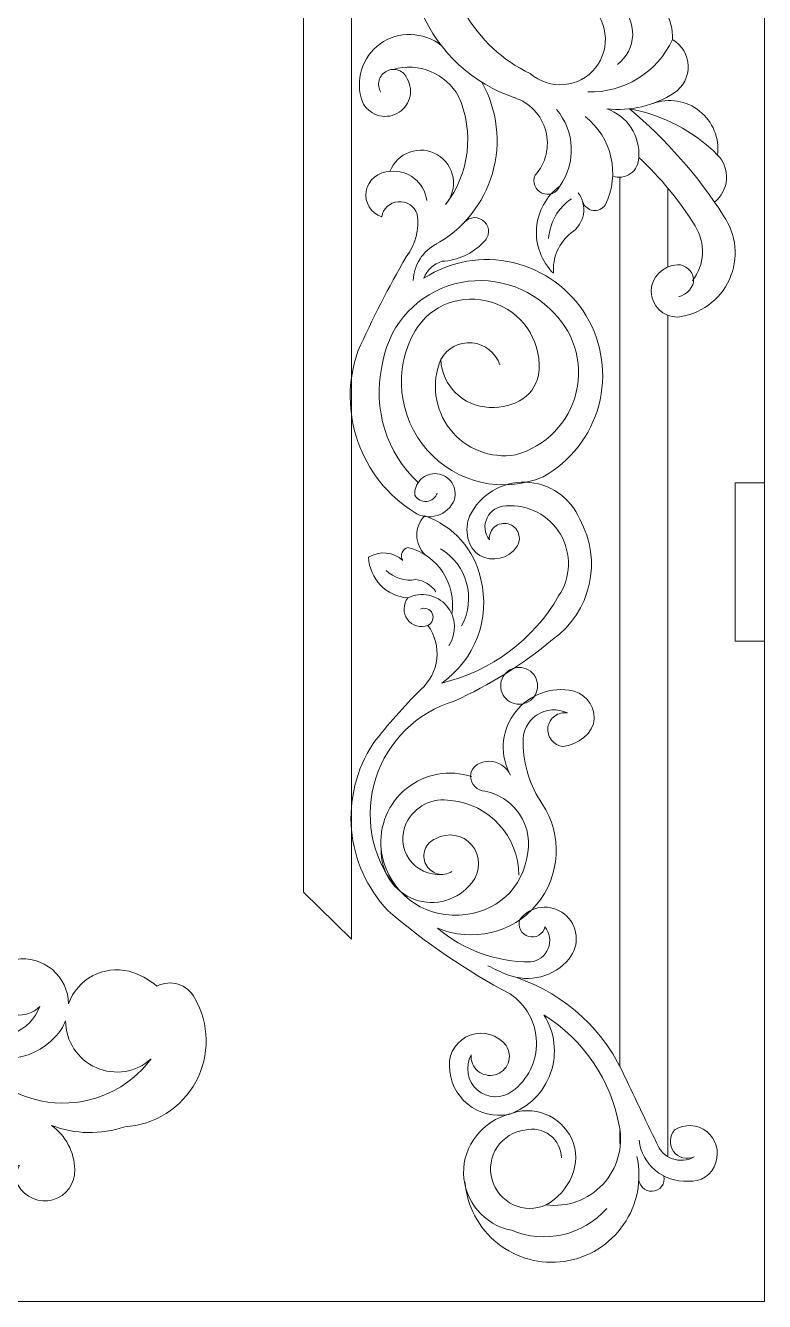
# Model space of a CAD drawing. Header units: millimetres. Extents: x 3998 to 4242, y 1224 to 1504.
# Drawn here: x 4194.9 to 4241.8, y 1381.6 to 1462.6 of the extents above; entities that cross this region are included whole.
import ezdxf

# ---------------------------------------------------------------- set-up
doc = ezdxf.new("R2010")
doc.units = ezdxf.units.MM
doc.header["$MEASUREMENT"] = 0
doc.layers.add('SITARA ALL', color=18, linetype='Continuous', true_color=0x000000)

msp = doc.modelspace()

# ---------------------------------------------------------------- linework, layer by layer
at = {"layer": 'SITARA ALL', "lineweight": 9}
for points, knots in [([(4241.836, 1503.572), (4241.836, 1503.572), (3997.836, 1503.572), (3997.836, 1503.572), (3997.836, 1503.572), (3997.836, 1381.572), (3997.836, 1381.572), (3997.836, 1381.572), (4241.836, 1381.572), (4241.836, 1381.572), (4241.836, 1381.572), (4241.836, 1503.572), (4241.836, 1503.572)], [0, 0, 0, 0, 0.25, 0.25, 0.25, 0.5, 0.5, 0.5, 0.75, 0.75, 0.75, 1, 1, 1, 1]), ([(4111.123, 1488.496), (4111.335, 1488.656), (4111.414, 1488.939), (4111.315, 1489.186), (4111.215, 1489.433), (4110.972, 1489.583), (4110.708, 1489.551), (4108.717, 1488.838), (4107.202, 1487.193), (4106.655, 1485.15), (4106.108, 1483.107), (4106.587, 1480.938), (4107.956, 1479.325), (4109.07, 1478.158), (4110.56, 1477.422), (4112.164, 1477.248), (4112.164, 1477.248), (4059.552, 1477.248), (4059.552, 1477.248), (4059.552, 1477.248), (4059.552, 1474.206), (4059.552, 1474.206), (4059.552, 1474.206), (4212.579, 1474.206), (4212.579, 1474.206), (4212.579, 1474.206), (4212.579, 1407.559), (4212.579, 1407.559), (4212.579, 1407.559), (4215.621, 1404.566), (4215.621, 1404.566), (4215.621, 1404.566), (4215.621, 1477.248), (4215.621, 1477.248), (4215.621, 1477.248), (4137.877, 1477.248), (4137.877, 1477.248), (4141.087, 1477.452), (4143.996, 1479.203), (4145.677, 1481.946)], [0, 0, 0, 0, 0.071429, 0.071429, 0.071429, 0.142857, 0.142857, 0.142857, 0.214286, 0.214286, 0.214286, 0.285714, 0.285714, 0.285714, 0.357143, 0.357143, 0.357143, 0.428571, 0.428571, 0.428571, 0.5, 0.5, 0.5, 0.571429, 0.571429, 0.571429, 0.642857, 0.642857, 0.642857, 0.714286, 0.714286, 0.714286, 0.785714, 0.785714, 0.785714, 0.857143, 0.857143, 0.857143, 1, 1, 1, 1]), ([(4225.99, 1457.99), (4223.324, 1458.881), (4221.167, 1460.87), (4220.063, 1463.454), (4218.958, 1466.039), (4219.019, 1468.987), (4220.218, 1471.529), (4221.275, 1474.455), (4223.615, 1476.736), (4226.567, 1477.718), (4229.52, 1478.699), (4232.777, 1478.263), (4235.376, 1476.552), (4235.824, 1476.506), (4236.157, 1476.117), (4236.132, 1475.667), (4236.108, 1475.217), (4235.655, 1474.87), (4235.204, 1474.874)], [0, 0, 0, 0, 0.142857, 0.142857, 0.142857, 0.285714, 0.285714, 0.285714, 0.428571, 0.428571, 0.428571, 0.571429, 0.571429, 0.571429, 0.714286, 0.714286, 0.714286, 1, 1, 1, 1]), ([(4225.439, 1474.969), (4226.63, 1475.165), (4227.853, 1474.947), (4228.903, 1474.353), (4229.734, 1473.967), (4230.243, 1473.111), (4230.187, 1472.196), (4230.13, 1471.282), (4229.501, 1470.49), (4228.629, 1470.209), (4228.426, 1469.688), (4228.007, 1469.282), (4227.479, 1469.096), (4226.952, 1468.911), (4226.368, 1468.967), (4225.884, 1469.247), (4226.335, 1469.502), (4226.661, 1469.931), (4226.787, 1470.434), (4226.912, 1470.937), (4226.827, 1471.467), (4226.549, 1471.904), (4226.271, 1472.342), (4225.825, 1472.646), (4225.316, 1472.745), (4224.808, 1472.844), (4224.283, 1472.732), (4223.86, 1472.431), (4222.611, 1471.612), (4221.791, 1470.281), (4221.622, 1468.796), (4221.31, 1464.895), (4223.431, 1461.208), (4226.963, 1459.523), (4227.556, 1459.007), (4228.334, 1458.755), (4229.116, 1458.826), (4229.899, 1458.897), (4230.616, 1459.281), (4231.107, 1459.895), (4231.597, 1460.509), (4231.815, 1461.297), (4231.711, 1462.076), (4231.607, 1462.854), (4231.193, 1463.555), (4230.558, 1464.019), (4231.458, 1464.987), (4232.868, 1465.288), (4234.085, 1464.773), (4235.302, 1464.257), (4236.065, 1463.004), (4235.996, 1461.684), (4235.026, 1459.603), (4232.908, 1458.296), (4230.613, 1458.36)], [0, 0, 0, 0, 0.052632, 0.052632, 0.052632, 0.105263, 0.105263, 0.105263, 0.157895, 0.157895, 0.157895, 0.210526, 0.210526, 0.210526, 0.263158, 0.263158, 0.263158, 0.315789, 0.315789, 0.315789, 0.368421, 0.368421, 0.368421, 0.421053, 0.421053, 0.421053, 0.473684, 0.473684, 0.473684, 0.526316, 0.526316, 0.526316, 0.578947, 0.578947, 0.578947, 0.631579, 0.631579, 0.631579, 0.684211, 0.684211, 0.684211, 0.736842, 0.736842, 0.736842, 0.789474, 0.789474, 0.789474, 0.842105, 0.842105, 0.842105, 0.894737, 0.894737, 0.894737, 1, 1, 1, 1]), ([(4232.618, 1463.897), (4233.178, 1463.419), (4233.491, 1462.712), (4233.468, 1461.976), (4233.446, 1461.24), (4233.087, 1460.551), (4232.5, 1460.107)], [0, 0, 0, 0, 0.333333, 0.333333, 0.333333, 1, 1, 1, 1]), ([(4217.488, 1458.344), (4217.345, 1458.567), (4217.303, 1458.841), (4217.372, 1459.097), (4217.441, 1459.353), (4217.617, 1459.569), (4217.853, 1459.69), (4218.089, 1459.811), (4218.365, 1459.827), (4218.614, 1459.733), (4218.862, 1459.64), (4219.06, 1459.444), (4219.158, 1459.198), (4219.372, 1458.819), (4219.422, 1458.369), (4219.297, 1457.951), (4219.172, 1457.534), (4218.881, 1457.185), (4218.493, 1456.986), (4218.106, 1456.787), (4217.654, 1456.755), (4217.242, 1456.897), (4216.831, 1457.038), (4216.493, 1457.344), (4216.31, 1457.739), (4215.823, 1459.078), (4216.283, 1460.578), (4217.436, 1461.415), (4218.589, 1462.252), (4220.197, 1462.194), (4221.32, 1461.316)], [0, 0, 0, 0, 0.090909, 0.090909, 0.090909, 0.181818, 0.181818, 0.181818, 0.272727, 0.272727, 0.272727, 0.363636, 0.363636, 0.363636, 0.454545, 0.454545, 0.454545, 0.545455, 0.545455, 0.545455, 0.636364, 0.636364, 0.636364, 0.727273, 0.727273, 0.727273, 0.818182, 0.818182, 0.818182, 1, 1, 1, 1]), ([(4235.996, 1461.684), (4236.591, 1461.341), (4236.968, 1460.715), (4236.992, 1460.028), (4237.015, 1459.341), (4236.677, 1458.687), (4236.107, 1458.304), (4234.842, 1457.482), (4233.33, 1457.123), (4231.831, 1457.288), (4233.128, 1456.839), (4233.958, 1455.57), (4233.853, 1454.202), (4235.236, 1452.924), (4236.44, 1451.463), (4237.431, 1449.862), (4238.119, 1448.78), (4238.049, 1447.379), (4237.257, 1446.37)], [0, 0, 0, 0, 0.142857, 0.142857, 0.142857, 0.285714, 0.285714, 0.285714, 0.428571, 0.428571, 0.428571, 0.571429, 0.571429, 0.571429, 0.714286, 0.714286, 0.714286, 1, 1, 1, 1]), ([(4218.264, 1459.793), (4219.88, 1460.266), (4221.609, 1459.548), (4222.418, 1458.071), (4223.429, 1455.813), (4223.111, 1453.179), (4221.594, 1451.224), (4221.995, 1451.692), (4222.169, 1452.314), (4222.068, 1452.923), (4221.967, 1453.531), (4221.605, 1454.062), (4221.074, 1454.376), (4220.543, 1454.69), (4219.901, 1454.752), (4219.319, 1454.547), (4218.737, 1454.342), (4218.278, 1453.894), (4218.061, 1453.316)], [0, 0, 0, 0, 0.142857, 0.142857, 0.142857, 0.285714, 0.285714, 0.285714, 0.428571, 0.428571, 0.428571, 0.571429, 0.571429, 0.571429, 0.714286, 0.714286, 0.714286, 1, 1, 1, 1]), ([(4223.89, 1458.983), (4224.883, 1457.221), (4225.126, 1455.135), (4224.565, 1453.192), (4224.003, 1451.249), (4222.676, 1449.609), (4220.897, 1448.649)], [0, 0, 0, 0, 0.333333, 0.333333, 0.333333, 1, 1, 1, 1]), ([(4228.839, 1452.382), (4228.75, 1452.173), (4228.58, 1452.008), (4228.368, 1451.924), (4228.157, 1451.841), (4227.92, 1451.846), (4227.711, 1451.937), (4227.503, 1452.029), (4227.34, 1452.2), (4227.258, 1452.412), (4227.176, 1452.624), (4227.183, 1452.862), (4227.276, 1453.069), (4227.962, 1453.837), (4228.214, 1454.899), (4227.948, 1455.893), (4227.681, 1456.887), (4226.94, 1457.678), (4225.963, 1458)], [0, 0, 0, 0, 0.142857, 0.142857, 0.142857, 0.285714, 0.285714, 0.285714, 0.428571, 0.428571, 0.428571, 0.571429, 0.571429, 0.571429, 0.714286, 0.714286, 0.714286, 1, 1, 1, 1]), ([(4234.745, 1457.63), (4235.752, 1457.995), (4236.876, 1457.813), (4237.715, 1457.148), (4238.555, 1456.484), (4238.989, 1455.421), (4238.864, 1454.358), (4239.258, 1453.947), (4239.461, 1453.389), (4239.423, 1452.821), (4239.385, 1452.253), (4239.108, 1451.725), (4238.663, 1451.37)], [0, 0, 0, 0, 0.2, 0.2, 0.2, 0.4, 0.4, 0.4, 0.6, 0.6, 0.6, 1, 1, 1, 1]), ([(4230.001, 1451.966), (4230.3, 1451.575), (4230.423, 1451.076), (4230.338, 1450.59), (4230.254, 1450.105), (4229.969, 1449.675), (4229.555, 1449.407), (4228.784, 1448.79), (4228.367, 1447.833), (4228.441, 1446.849), (4227.682, 1447.597), (4227.289, 1448.641), (4227.365, 1449.704), (4227.441, 1450.767), (4227.983, 1451.748), (4228.839, 1452.382), (4229.895, 1453.861), (4229.81, 1455.868), (4228.63, 1457.25)], [0, 0, 0, 0, 0.142857, 0.142857, 0.142857, 0.285714, 0.285714, 0.285714, 0.428571, 0.428571, 0.428571, 0.571429, 0.571429, 0.571429, 0.714286, 0.714286, 0.714286, 1, 1, 1, 1]), ([(4230.446, 1456.805), (4232.156, 1455.476), (4232.692, 1453.124), (4231.732, 1451.183), (4231.559, 1450.93), (4231.258, 1450.797), (4230.954, 1450.838), (4230.651, 1450.879), (4230.395, 1451.091), (4230.295, 1451.381)], [0, 0, 0, 0, 0.25, 0.25, 0.25, 0.5, 0.5, 0.5, 1, 1, 1, 1]), ([(4238.864, 1454.358), (4237.337, 1455.88), (4235.384, 1456.901), (4233.263, 1457.288), (4235.591, 1455.346), (4237.607, 1453.057), (4239.239, 1450.502), (4240.065, 1449.313), (4240.204, 1447.777), (4239.606, 1446.458), (4239.008, 1445.139), (4237.747, 1444.23), (4236.308, 1444.066), (4235.408, 1444.066), (4234.671, 1444.783), (4234.646, 1445.684), (4234.62, 1446.584), (4235.409, 1447.343), (4236.308, 1447.393), (4236.827, 1447.398), (4237.265, 1447.012), (4237.327, 1446.498), (4237.389, 1445.983), (4236.89, 1445.48), (4236.385, 1445.362)], [0, 0, 0, 0, 0.111111, 0.111111, 0.111111, 0.222222, 0.222222, 0.222222, 0.333333, 0.333333, 0.333333, 0.444444, 0.444444, 0.444444, 0.555556, 0.555556, 0.555556, 0.666667, 0.666667, 0.666667, 0.777778, 0.777778, 0.777778, 1, 1, 1, 1]), ([(4233.853, 1454.202), (4233.858, 1453.797), (4233.665, 1453.416), (4233.337, 1453.181), (4233.009, 1452.945), (4232.583, 1452.885), (4232.202, 1453.018)], [0, 0, 0, 0, 0.333333, 0.333333, 0.333333, 1, 1, 1, 1]), ([(4221.064, 1432.898), (4220.966, 1432.604), (4220.706, 1432.395), (4220.398, 1432.364), (4220.09, 1432.333), (4219.79, 1432.489), (4219.636, 1432.757), (4219.609, 1433.137), (4219.752, 1433.508), (4220.026, 1433.772), (4220.301, 1434.035), (4220.68, 1434.163), (4221.058, 1434.122), (4221.436, 1434.08), (4221.776, 1433.873), (4221.986, 1433.556), (4222.197, 1433.239), (4222.255, 1432.843), (4222.147, 1432.479), (4221.957, 1431.996), (4221.558, 1431.624), (4221.063, 1431.468), (4220.568, 1431.311), (4220.025, 1431.389), (4219.592, 1431.676), (4216.169, 1433.834), (4214.691, 1438.076), (4216.023, 1441.897), (4216.941, 1443.95), (4217.966, 1445.952), (4219.096, 1447.896), (4219.682, 1448.672), (4219.932, 1449.65), (4219.791, 1450.612), (4219.613, 1451.118), (4219.113, 1451.438), (4218.579, 1451.388), (4218.045, 1451.339), (4217.616, 1450.954), (4217.534, 1450.424), (4216.85, 1450.657), (4216.433, 1451.35), (4216.546, 1452.064), (4216.66, 1452.778), (4217.338, 1453.306), (4218.061, 1453.316), (4219.21, 1453.443), (4220.248, 1452.622), (4220.393, 1451.476)], [0, 0, 0, 0, 0.058824, 0.058824, 0.058824, 0.117647, 0.117647, 0.117647, 0.176471, 0.176471, 0.176471, 0.235294, 0.235294, 0.235294, 0.294118, 0.294118, 0.294118, 0.352941, 0.352941, 0.352941, 0.411765, 0.411765, 0.411765, 0.470588, 0.470588, 0.470588, 0.529412, 0.529412, 0.529412, 0.588235, 0.588235, 0.588235, 0.647059, 0.647059, 0.647059, 0.705882, 0.705882, 0.705882, 0.764706, 0.764706, 0.764706, 0.823529, 0.823529, 0.823529, 0.882353, 0.882353, 0.882353, 1, 1, 1, 1]), ([(4219.847, 1433.557), (4217.841, 1435.438), (4216.97, 1438.238), (4217.551, 1440.927), (4217.866, 1443.285), (4219.484, 1445.264), (4221.732, 1446.043), (4223.98, 1446.821), (4226.498, 1446.243), (4228.203, 1444.584), (4229.694, 1443.271), (4230.342, 1441.245), (4229.891, 1439.31), (4229.44, 1437.375), (4227.938, 1435.839), (4226.02, 1435.321), (4224.446, 1435.068), (4222.858, 1435.69), (4221.873, 1436.944), (4220.889, 1438.199), (4220.67, 1439.906), (4221.291, 1441.375), (4221.362, 1439.715), (4222.701, 1438.391), (4224.362, 1438.338), (4226.023, 1438.285), (4227.359, 1439.057), (4227.536, 1440.709), (4227.637, 1442.668), (4226.391, 1444.443), (4224.515, 1445.013), (4222.638, 1445.583), (4220.66, 1444.875), (4219.654, 1443.192), (4218.258, 1440.766), (4218.568, 1437.719), (4220.426, 1435.626), (4222.283, 1433.532), (4225.204, 1432.832), (4227.779, 1433.929), (4229.523, 1434.898), (4230.799, 1436.533), (4231.314, 1438.46), (4231.83, 1440.387), (4231.547, 1442.433), (4230.52, 1444.144), (4229.494, 1445.854), (4227.817, 1447.075), (4225.873, 1447.526), (4223.93, 1447.977), (4221.895, 1447.625), (4220.22, 1446.542), (4220.418, 1447.056), (4220.84, 1447.45), (4221.365, 1447.613), (4222.363, 1447.662), (4223.302, 1448.093), (4223.989, 1448.817), (4224.181, 1448.972), (4224.299, 1449.2), (4224.314, 1449.447), (4224.33, 1449.693), (4224.243, 1449.933), (4224.072, 1450.111), (4223.901, 1450.289), (4223.663, 1450.387), (4223.417, 1450.381), (4223.17, 1450.376), (4222.938, 1450.268), (4222.776, 1450.083)], [0, 0, 0, 0, 0.041667, 0.041667, 0.041667, 0.083333, 0.083333, 0.083333, 0.125, 0.125, 0.125, 0.166667, 0.166667, 0.166667, 0.208333, 0.208333, 0.208333, 0.25, 0.25, 0.25, 0.291667, 0.291667, 0.291667, 0.333333, 0.333333, 0.333333, 0.375, 0.375, 0.375, 0.416667, 0.416667, 0.416667, 0.458333, 0.458333, 0.458333, 0.5, 0.5, 0.5, 0.541667, 0.541667, 0.541667, 0.583333, 0.583333, 0.583333, 0.625, 0.625, 0.625, 0.666667, 0.666667, 0.666667, 0.708333, 0.708333, 0.708333, 0.75, 0.75, 0.75, 0.791667, 0.791667, 0.791667, 0.833333, 0.833333, 0.833333, 0.875, 0.875, 0.875, 0.916667, 0.916667, 0.916667, 1, 1, 1, 1]), ([(4221.291, 1441.375), (4221.682, 1442.09), (4222.458, 1442.505), (4223.269, 1442.434), (4224.08, 1442.363), (4224.777, 1441.806), (4225.037, 1441.035)], [0, 0, 0, 0, 0.333333, 0.333333, 0.333333, 1, 1, 1, 1]), ([(4220.293, 1428.979), (4219.96, 1429.302), (4219.77, 1429.745), (4219.764, 1430.208), (4219.758, 1430.672), (4219.939, 1431.121), (4220.264, 1431.452), (4222.081, 1430.831), (4223.437, 1429.297), (4223.831, 1427.418), (4224.443, 1424.921), (4223.453, 1422.303), (4221.345, 1420.833), (4224.478, 1421.571), (4227.165, 1423.571), (4228.769, 1426.363), (4229.552, 1427.538), (4229.594, 1429.058), (4228.878, 1430.276), (4228.161, 1431.493), (4226.832, 1432.196), (4225.424, 1432.082), (4224.914, 1432.079), (4224.451, 1431.787), (4224.228, 1431.329), (4224.005, 1430.87), (4224.057, 1430.331), (4224.369, 1429.928), (4224.338, 1430.239), (4224.463, 1430.546), (4224.702, 1430.749), (4224.941, 1430.951), (4225.267, 1431.022), (4225.57, 1430.94), (4225.872, 1430.858), (4226.115, 1430.633), (4226.219, 1430.338), (4226.324, 1430.042), (4226.275, 1429.712), (4226.091, 1429.459), (4225.562, 1428.718), (4224.56, 1428.493), (4223.765, 1428.937), (4222.97, 1429.38), (4222.764, 1430.599), (4223.116, 1431.439), (4223.777, 1432.79), (4225.165, 1433.631), (4226.668, 1433.591), (4228.172, 1433.55), (4229.522, 1432.615), (4230.109, 1431.23), (4231.566, 1428.618), (4230.819, 1425.325), (4228.382, 1423.591), (4226.489, 1422.007), (4224.385, 1420.693), (4222.131, 1419.689), (4219.773, 1418.974), (4217.917, 1417.146), (4217.165, 1414.8), (4216.413, 1412.453), (4216.85, 1409.903), (4218.353, 1407.951)], [0, 0, 0, 0, 0.045455, 0.045455, 0.045455, 0.090909, 0.090909, 0.090909, 0.136364, 0.136364, 0.136364, 0.181818, 0.181818, 0.181818, 0.227273, 0.227273, 0.227273, 0.272727, 0.272727, 0.272727, 0.318182, 0.318182, 0.318182, 0.363636, 0.363636, 0.363636, 0.409091, 0.409091, 0.409091, 0.454545, 0.454545, 0.454545, 0.5, 0.5, 0.5, 0.545455, 0.545455, 0.545455, 0.590909, 0.590909, 0.590909, 0.636364, 0.636364, 0.636364, 0.681818, 0.681818, 0.681818, 0.727273, 0.727273, 0.727273, 0.772727, 0.772727, 0.772727, 0.818182, 0.818182, 0.818182, 0.863636, 0.863636, 0.863636, 0.909091, 0.909091, 0.909091, 1, 1, 1, 1]), ([(4241.836, 1433.54), (4241.836, 1433.54), (4239.97, 1433.54), (4239.97, 1433.54), (4239.97, 1433.54), (4239.97, 1423.494), (4239.97, 1423.494), (4239.97, 1423.494), (4241.836, 1423.494), (4241.836, 1423.494), (4241.836, 1423.494), (4241.836, 1433.54), (4241.836, 1433.54)], [0, 0, 0, 0, 0.25, 0.25, 0.25, 0.5, 0.5, 0.5, 0.75, 0.75, 0.75, 1, 1, 1, 1]), ([(4221.983, 1425.204), (4222.3, 1427.128), (4221.092, 1428.973), (4219.201, 1429.448), (4219.03, 1429.402), (4218.891, 1429.277), (4218.827, 1429.112), (4218.763, 1428.947), (4218.781, 1428.762), (4218.876, 1428.613), (4218.285, 1429.17), (4217.391, 1429.254), (4216.706, 1428.817), (4216.756, 1427.448), (4217.828, 1426.337), (4219.195, 1426.242), (4220.035, 1426.651), (4221.046, 1426.445), (4221.659, 1425.74), (4222.273, 1425.035), (4222.316, 1423.976), (4221.795, 1423.2)], [0, 0, 0, 0, 0.125, 0.125, 0.125, 0.25, 0.25, 0.25, 0.375, 0.375, 0.375, 0.5, 0.5, 0.5, 0.625, 0.625, 0.625, 0.75, 0.75, 0.75, 1, 1, 1, 1]), ([(4220.973, 1426.631), (4220.681, 1427.058), (4220.222, 1427.34), (4219.71, 1427.407), (4219.022, 1427.28), (4218.315, 1427.498), (4217.816, 1427.989)], [0, 0, 0, 0, 0.333333, 0.333333, 0.333333, 1, 1, 1, 1]), ([(4219.994, 1425.53), (4220.279, 1425.66), (4220.615, 1425.536), (4220.747, 1425.252), (4220.879, 1424.969), (4220.748, 1424.627), (4220.466, 1424.492), (4219.996, 1424.314), (4219.466, 1424.47), (4219.167, 1424.874), (4218.869, 1425.278), (4218.887, 1425.846), (4219.195, 1426.242)], [0, 0, 0, 0, 0.2, 0.2, 0.2, 0.4, 0.4, 0.4, 0.6, 0.6, 0.6, 1, 1, 1, 1]), ([(4220.466, 1424.492), (4221.392, 1423.224), (4221.194, 1421.456), (4220.013, 1420.42), (4218.931, 1419.348), (4217.923, 1418.203), (4216.995, 1416.994), (4214.805, 1413.659), (4215.2, 1409.26), (4217.953, 1406.372), (4220.326, 1404.329), (4222.921, 1402.56), (4225.689, 1401.098), (4226.709, 1400.412), (4227.331, 1399.274), (4227.36, 1398.046), (4227.389, 1396.818), (4226.812, 1395.647), (4225.826, 1394.914), (4225.153, 1394.424), (4224.23, 1394.462), (4223.6, 1395.006), (4222.97, 1395.551), (4222.82, 1396.496), (4223.208, 1397.233), (4223.178, 1396.84), (4223.341, 1396.456), (4223.644, 1396.204), (4223.947, 1395.952), (4224.351, 1395.861), (4224.732, 1395.961), (4225.114, 1396.062), (4225.423, 1396.34), (4225.563, 1396.709), (4225.702, 1397.078), (4225.656, 1397.49), (4225.437, 1397.817), (4224.902, 1398.513), (4223.978, 1398.781), (4223.155, 1398.48), (4222.331, 1398.179), (4221.797, 1397.403), (4221.837, 1396.527), (4221.842, 1395.585), (4222.267, 1394.695), (4222.998, 1394.1), (4223.728, 1393.504), (4224.68, 1393.266), (4225.604, 1393.45), (4226.845, 1393.868), (4227.824, 1394.833), (4228.258, 1396.068), (4228.693, 1397.303), (4228.539, 1398.662), (4227.832, 1399.764), (4230.365, 1398.186), (4232.108, 1395.603), (4232.624, 1392.663), (4232.879, 1391.343), (4232.486, 1389.98), (4231.567, 1388.998), (4230.648, 1388.016), (4229.303, 1387.536), (4227.969, 1387.705), (4227.307, 1387.405), (4226.547, 1387.409), (4225.888, 1387.716), (4225.229, 1388.022), (4224.736, 1388.605), (4224.539, 1389.304), (4224.341, 1390.004), (4224.459, 1390.754), (4224.86, 1391.36), (4225.262, 1391.965), (4225.911, 1392.366), (4226.632, 1392.457), (4227.182, 1392.595), (4227.765, 1392.476), (4228.216, 1392.132), (4228.668, 1391.789), (4228.938, 1391.255), (4228.951, 1390.688)], [0, 0, 0, 0, 0.035714, 0.035714, 0.035714, 0.071429, 0.071429, 0.071429, 0.107143, 0.107143, 0.107143, 0.142857, 0.142857, 0.142857, 0.178571, 0.178571, 0.178571, 0.214286, 0.214286, 0.214286, 0.25, 0.25, 0.25, 0.285714, 0.285714, 0.285714, 0.321429, 0.321429, 0.321429, 0.357143, 0.357143, 0.357143, 0.392857, 0.392857, 0.392857, 0.428571, 0.428571, 0.428571, 0.464286, 0.464286, 0.464286, 0.5, 0.5, 0.5, 0.535714, 0.535714, 0.535714, 0.571429, 0.571429, 0.571429, 0.607143, 0.607143, 0.607143, 0.642857, 0.642857, 0.642857, 0.678571, 0.678571, 0.678571, 0.714286, 0.714286, 0.714286, 0.75, 0.75, 0.75, 0.785714, 0.785714, 0.785714, 0.821429, 0.821429, 0.821429, 0.857143, 0.857143, 0.857143, 0.892857, 0.892857, 0.892857, 0.928571, 0.928571, 0.928571, 1, 1, 1, 1]), ([(4225.089, 1420.656), (4225.089, 1421.074), (4225.312, 1421.46), (4225.674, 1421.668), (4226.036, 1421.877), (4226.482, 1421.877), (4226.843, 1421.668), (4227.205, 1421.46), (4227.428, 1421.074), (4227.428, 1420.656), (4227.428, 1420.238), (4227.205, 1419.852), (4226.843, 1419.643), (4226.482, 1419.434), (4226.036, 1419.434), (4225.674, 1419.643), (4225.312, 1419.852), (4225.089, 1420.238), (4225.089, 1420.656)], [0, 0, 0, 0, 0.166667, 0.166667, 0.166667, 0.333333, 0.333333, 0.333333, 0.5, 0.5, 0.5, 0.666667, 0.666667, 0.666667, 0.833333, 0.833333, 0.833333, 1, 1, 1, 1]), ([(4221.995, 1408.864), (4221.716, 1408.69), (4221.376, 1408.641), (4221.06, 1408.731), (4220.743, 1408.82), (4220.478, 1409.04), (4220.331, 1409.334), (4220.184, 1409.628), (4220.168, 1409.971), (4220.287, 1410.278), (4220.406, 1410.584), (4220.65, 1410.827), (4220.957, 1410.946), (4221.721, 1411.387), (4222.691, 1411.221), (4223.264, 1410.551), (4223.838, 1409.881), (4223.808, 1408.844), (4223.255, 1408.157), (4222.402, 1407.05), (4220.933, 1406.621), (4219.619, 1407.095), (4218.305, 1407.569), (4217.449, 1408.878), (4217.5, 1410.274), (4217.76, 1407.954), (4219.683, 1406.178), (4222.016, 1406.101), (4224.348, 1406.025), (4226.331, 1407.422), (4226.742, 1409.72), (4226.999, 1410.669), (4226.835, 1411.682), (4226.292, 1412.501), (4225.749, 1413.321), (4224.885, 1413.866), (4223.911, 1413.998), (4223.435, 1414.116), (4223.124, 1414.574), (4223.189, 1415.061), (4223.255, 1415.547), (4223.851, 1415.886), (4224.342, 1415.874), (4224.93, 1415.861), (4225.46, 1415.514), (4225.706, 1414.98), (4225.038, 1416.193), (4225.111, 1417.679), (4225.894, 1418.821), (4226.676, 1419.964), (4228.053, 1420.566), (4229.426, 1420.382), (4230.345, 1420.283), (4231.038, 1419.501), (4231.027, 1418.576), (4231.016, 1417.652), (4229.961, 1416.89), (4229.039, 1416.813), (4228.751, 1416.844), (4228.489, 1416.989), (4228.31, 1417.217), (4228.132, 1417.445), (4228.053, 1417.736), (4228.092, 1418.023), (4228.131, 1418.31), (4228.285, 1418.568), (4228.517, 1418.74), (4228.75, 1418.912), (4229.044, 1418.982), (4229.329, 1418.935), (4228.697, 1419.246), (4227.946, 1419.193), (4227.364, 1418.796), (4226.781, 1418.399), (4226.457, 1417.727), (4226.516, 1417.025), (4226.524, 1415.645), (4226.948, 1414.3), (4227.733, 1413.165), (4229.031, 1411.184), (4228.883, 1408.588), (4227.369, 1406.767), (4225.855, 1404.946), (4223.262, 1404.355), (4221.078, 1405.268), (4222.733, 1403.879), (4224.826, 1403.12), (4226.987, 1403.125), (4227.486, 1403.183), (4227.914, 1403.509), (4228.103, 1403.974), (4228.292, 1404.44), (4228.216, 1404.967), (4227.898, 1405.356), (4227.848, 1405.133), (4227.707, 1404.94), (4227.509, 1404.824), (4227.312, 1404.708), (4227.074, 1404.68), (4226.854, 1404.744), (4226.634, 1404.809), (4226.451, 1404.962), (4226.348, 1405.167), (4226.245, 1405.372), (4226.232, 1405.611), (4226.311, 1405.826), (4226.637, 1406.251), (4227.121, 1406.526), (4227.653, 1406.59), (4228.185, 1406.655), (4228.722, 1406.501), (4229.14, 1406.166), (4229.559, 1405.832), (4229.825, 1405.343), (4229.879, 1404.81), (4229.933, 1404.277), (4229.77, 1403.743), (4229.427, 1403.331), (4228.489, 1402.18), (4226.911, 1401.77), (4225.53, 1402.317)], [0, 0, 0, 0, 0.02439, 0.02439, 0.02439, 0.04878, 0.04878, 0.04878, 0.073171, 0.073171, 0.073171, 0.097561, 0.097561, 0.097561, 0.121951, 0.121951, 0.121951, 0.146341, 0.146341, 0.146341, 0.170732, 0.170732, 0.170732, 0.195122, 0.195122, 0.195122, 0.219512, 0.219512, 0.219512, 0.243902, 0.243902, 0.243902, 0.268293, 0.268293, 0.268293, 0.292683, 0.292683, 0.292683, 0.317073, 0.317073, 0.317073, 0.341463, 0.341463, 0.341463, 0.365854, 0.365854, 0.365854, 0.390244, 0.390244, 0.390244, 0.414634, 0.414634, 0.414634, 0.439024, 0.439024, 0.439024, 0.463415, 0.463415, 0.463415, 0.487805, 0.487805, 0.487805, 0.512195, 0.512195, 0.512195, 0.536585, 0.536585, 0.536585, 0.560976, 0.560976, 0.560976, 0.585366, 0.585366, 0.585366, 0.609756, 0.609756, 0.609756, 0.634146, 0.634146, 0.634146, 0.658537, 0.658537, 0.658537, 0.682927, 0.682927, 0.682927, 0.707317, 0.707317, 0.707317, 0.731707, 0.731707, 0.731707, 0.756098, 0.756098, 0.756098, 0.780488, 0.780488, 0.780488, 0.804878, 0.804878, 0.804878, 0.829268, 0.829268, 0.829268, 0.853659, 0.853659, 0.853659, 0.878049, 0.878049, 0.878049, 0.902439, 0.902439, 0.902439, 0.926829, 0.926829, 0.926829, 0.95122, 0.95122, 0.95122, 1, 1, 1, 1]), ([(4217.5, 1410.274), (4217.349, 1411.756), (4217.958, 1413.213), (4219.119, 1414.147), (4220.279, 1415.081), (4221.846, 1415.36), (4223.262, 1414.896)], [0, 0, 0, 0, 0.333333, 0.333333, 0.333333, 1, 1, 1, 1]), ([(4221.353, 1408.687), (4220.539, 1408.612), (4219.746, 1408.98), (4219.279, 1409.652), (4218.811, 1410.323), (4218.744, 1411.202), (4219.098, 1411.94), (4219.605, 1413.007), (4220.772, 1413.596), (4221.932, 1413.372), (4224.371, 1413.143), (4226.234, 1411.09), (4226.232, 1408.64)], [0, 0, 0, 0, 0.2, 0.2, 0.2, 0.4, 0.4, 0.4, 0.6, 0.6, 0.6, 1, 1, 1, 1]), ([(4185.382, 1406.185), (4185.211, 1406.358), (4185.028, 1406.519), (4184.835, 1406.667), (4186.361, 1405.368), (4187.686, 1403.849), (4188.765, 1402.161), (4189.485, 1400.817), (4190.498, 1399.653), (4191.73, 1398.755), (4192.47, 1398.356), (4193.347, 1398.298), (4194.134, 1398.596), (4194.92, 1398.894), (4195.537, 1399.515), (4195.826, 1400.305), (4195.429, 1399.886), (4194.853, 1399.687), (4194.282, 1399.77), (4193.711, 1399.854), (4193.214, 1400.215), (4192.954, 1400.73), (4192.694, 1401.245), (4192.701, 1401.855), (4192.973, 1402.364), (4193.244, 1402.873), (4193.751, 1403.219), (4194.324, 1403.289), (4195.15, 1403.414), (4195.989, 1403.178), (4196.627, 1402.639), (4197.265, 1402.101), (4197.64, 1401.309), (4197.655, 1400.474), (4198.215, 1402.046), (4199.879, 1402.936), (4201.498, 1402.534), (4202.145, 1402.341), (4202.747, 1402.021), (4203.27, 1401.594), (4204.133, 1402.04), (4205.195, 1401.708), (4205.653, 1400.852), (4206.606, 1399.211), (4206.638, 1397.193), (4205.737, 1395.523), (4204.836, 1393.853), (4203.112, 1392.771), (4201.218, 1392.668), (4199.709, 1392.143), (4198.061, 1392.174), (4196.573, 1392.754), (4197.473, 1392.098), (4198.02, 1391.061), (4198.053, 1389.947), (4198.085, 1389.064), (4197.512, 1388.273), (4196.664, 1388.028), (4195.815, 1387.784), (4194.889, 1388.183), (4194.446, 1388.947), (4194.237, 1389.348), (4194.273, 1389.833), (4194.538, 1390.199), (4194.538, 1390.199), (4056.707, 1390.199), (4056.707, 1390.199)], [0, 0, 0, 0, 0.043478, 0.043478, 0.043478, 0.086957, 0.086957, 0.086957, 0.130435, 0.130435, 0.130435, 0.173913, 0.173913, 0.173913, 0.217391, 0.217391, 0.217391, 0.26087, 0.26087, 0.26087, 0.304348, 0.304348, 0.304348, 0.347826, 0.347826, 0.347826, 0.391304, 0.391304, 0.391304, 0.434783, 0.434783, 0.434783, 0.478261, 0.478261, 0.478261, 0.521739, 0.521739, 0.521739, 0.565217, 0.565217, 0.565217, 0.608696, 0.608696, 0.608696, 0.652174, 0.652174, 0.652174, 0.695652, 0.695652, 0.695652, 0.73913, 0.73913, 0.73913, 0.782609, 0.782609, 0.782609, 0.826087, 0.826087, 0.826087, 0.869565, 0.869565, 0.869565, 0.913043, 0.913043, 0.913043, 1, 1, 1, 1]), ([(4224.282, 1402.891), (4224.686, 1402.674), (4225.102, 1402.482), (4225.53, 1402.317), (4228.708, 1401.408), (4231.352, 1399.19), (4232.801, 1396.218), (4233.521, 1394.672), (4234.256, 1393.134), (4235.006, 1391.602), (4235.176, 1391.147), (4235.538, 1390.791), (4235.995, 1390.629), (4236.453, 1390.468), (4236.956, 1390.516), (4237.373, 1390.763), (4236.915, 1390.55), (4236.37, 1390.687), (4236.066, 1391.091), (4235.762, 1391.494), (4235.801, 1392.079), (4236.133, 1392.461), (4236.763, 1392.861), (4237.578, 1392.822), (4238.167, 1392.363), (4238.757, 1391.903), (4238.987, 1391.105), (4238.752, 1390.396), (4238.529, 1389.623), (4237.78, 1389.124), (4236.981, 1389.214), (4235.42, 1389.116), (4234.054, 1390.259), (4233.87, 1391.812)], [0, 0, 0, 0, 0.083333, 0.083333, 0.083333, 0.166667, 0.166667, 0.166667, 0.25, 0.25, 0.25, 0.333333, 0.333333, 0.333333, 0.416667, 0.416667, 0.416667, 0.5, 0.5, 0.5, 0.583333, 0.583333, 0.583333, 0.666667, 0.666667, 0.666667, 0.75, 0.75, 0.75, 0.833333, 0.833333, 0.833333, 1, 1, 1, 1]), ([(4197.467, 1399.392), (4197.467, 1398.102), (4198.23, 1396.935), (4199.411, 1396.416), (4200.592, 1395.897), (4201.952, 1396.112), (4202.902, 1396.984), (4201.477, 1395.06), (4199.164, 1394.003), (4196.776, 1394.183), (4194.389, 1394.364), (4192.25, 1395.776), (4191.13, 1397.892), (4192.847, 1396.549), (4195.304, 1396.746), (4196.781, 1398.348), (4197.083, 1398.642), (4197.317, 1398.998), (4197.467, 1399.392)], [0, 0, 0, 0, 0.166667, 0.166667, 0.166667, 0.333333, 0.333333, 0.333333, 0.5, 0.5, 0.5, 0.666667, 0.666667, 0.666667, 0.833333, 0.833333, 0.833333, 1, 1, 1, 1]), ([(4231.83, 1387.481), (4230.318, 1385.766), (4227.877, 1385.208), (4225.768, 1386.091), (4224.038, 1386.436), (4222.777, 1387.933), (4222.732, 1389.698), (4222.688, 1391.462), (4223.966, 1393.044), (4225.677, 1393.476)], [0, 0, 0, 0, 0.25, 0.25, 0.25, 0.5, 0.5, 0.5, 1, 1, 1, 1]), ([(4225.604, 1393.45), (4227.139, 1394.083), (4228.901, 1393.395), (4229.602, 1391.89), (4230.304, 1390.385), (4229.44, 1388.474), (4227.969, 1387.705)], [0, 0, 0, 0, 0.333333, 0.333333, 0.333333, 1, 1, 1, 1]), ([(4233.741, 1390.773), (4234.069, 1389.277), (4233.762, 1387.711), (4232.891, 1386.45), (4232.021, 1385.189), (4230.659, 1384.344), (4229.143, 1384.12), (4227.627, 1383.895), (4226.087, 1384.31), (4224.888, 1385.265), (4223.69, 1386.22), (4222.942, 1387.638), (4222.822, 1389.165)], [0, 0, 0, 0, 0.2, 0.2, 0.2, 0.4, 0.4, 0.4, 0.6, 0.6, 0.6, 1, 1, 1, 1]), ([(4235.457, 1389.531), (4235.503, 1389.302), (4235.447, 1389.064), (4235.303, 1388.879), (4235.16, 1388.695), (4234.942, 1388.582), (4234.708, 1388.57), (4234.475, 1388.558), (4234.248, 1388.648), (4234.086, 1388.817), (4233.924, 1388.986), (4233.844, 1389.218), (4233.866, 1389.451)], [0, 0, 0, 0, 0.2, 0.2, 0.2, 0.4, 0.4, 0.4, 0.6, 0.6, 0.6, 1, 1, 1, 1])]:
    msp.add_open_spline(points, degree=3, knots=knots, dxfattribs=at)
for points in [[(4232.661, 1396.494), (4232.661, 1396.494), (4232.661, 1452.949), (4232.661, 1452.949)], [(4235.704, 1447.261), (4235.704, 1447.261), (4235.704, 1452.256), (4235.704, 1452.256)], [(4228.131, 1449.064), (4228.205, 1450.079), (4228.737, 1451.005), (4229.575, 1451.582)], [(4219.533, 1446.4), (4219.582, 1447.384), (4220.151, 1448.267), (4221.025, 1448.72)], [(4235.704, 1390.765), (4235.704, 1390.765), (4235.704, 1444.198), (4235.704, 1444.198)], [(4221.258, 1429.363), (4222.953, 1428.359), (4223.549, 1426.19), (4222.609, 1424.458)], [(4232.661, 1391.602), (4232.661, 1391.602), (4232.661, 1392.433), (4232.661, 1392.433)]]:
    msp.add_open_spline(points, degree=3, dxfattribs=at)

doc.saveas('drawing.dxf')
